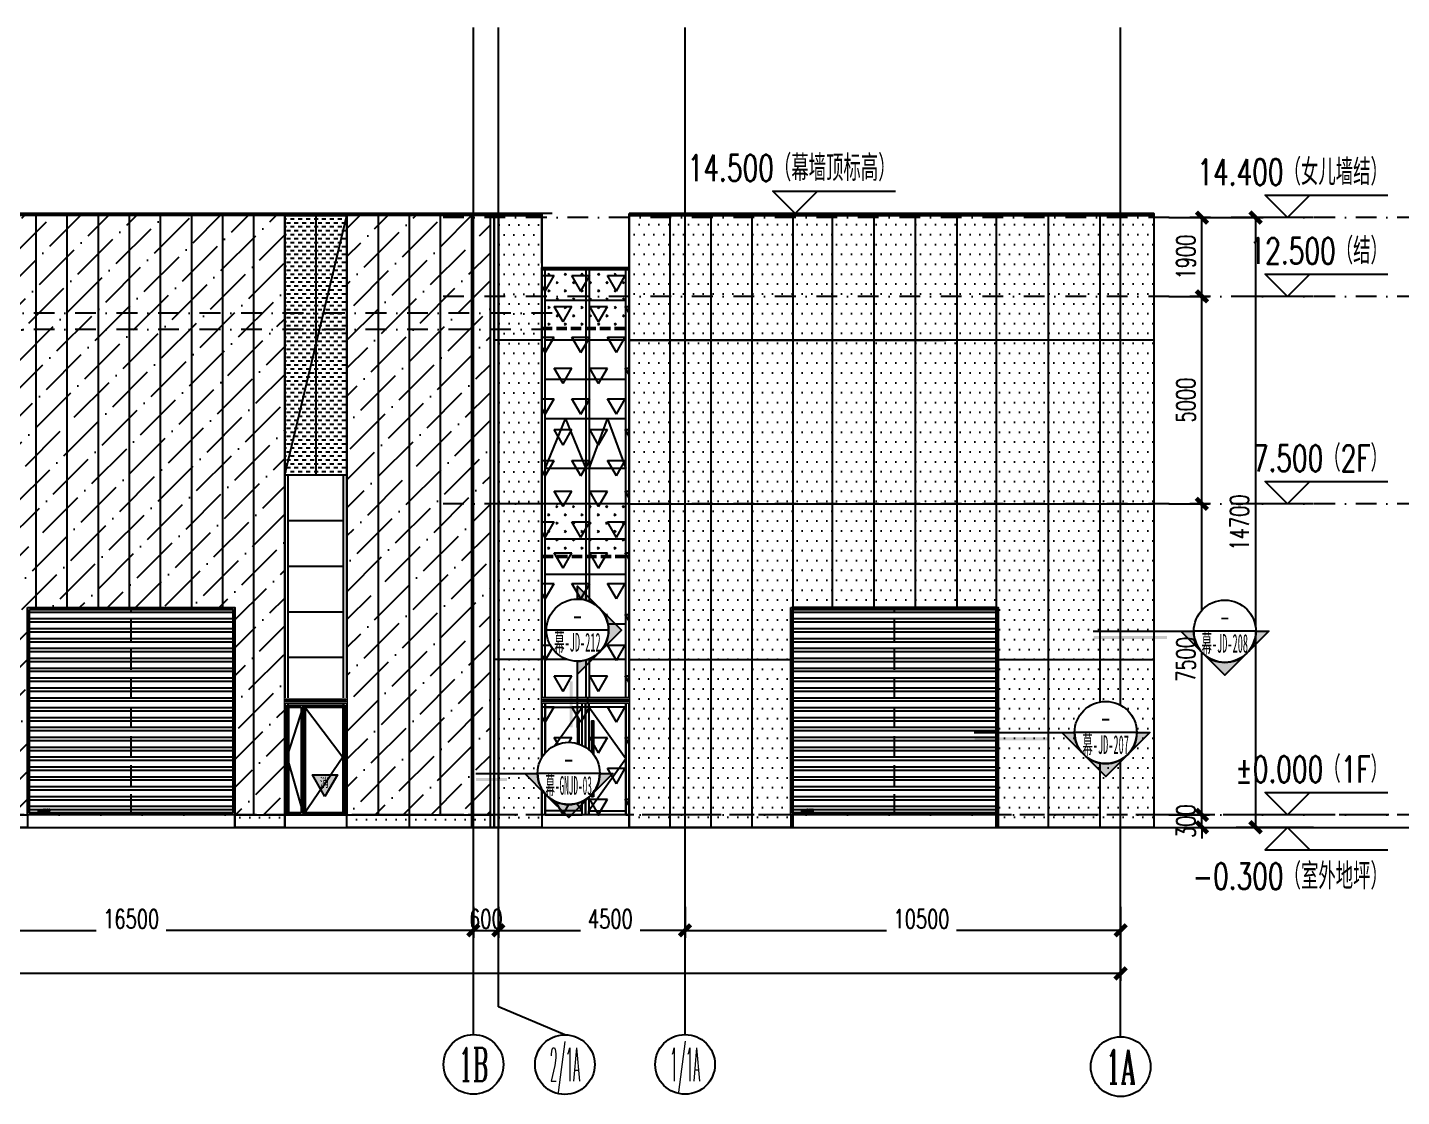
# Model space of a CAD drawing. Extents: x -2072575 to 87763, y 445513 to 805276.
# Drawn here: x -1786248 to -1753128, y 501003 to 526778 of the extents above; entities that cross this region are included whole.
import ezdxf
from ezdxf.enums import TextEntityAlignment as Align

# ---------------------------------------------------------------- set-up
doc = ezdxf.new("R2010")
doc.units = 0
doc.header["$LTSCALE"] = 1000
for name, pattern in [('__DASH', [0.35, 0.25, -0.1]), ('CENTER', [2, 1.25, -0.25, 0.25, -0.25]), ('DASH', [0.35, 0.25, -0.1]), ('DASHDOT', [1, 0.5, -0.25, 0, -0.25]), ('DOT', [0.25, 0, -0.25]), ('DOTE', [2.42, 2, -0.2, 0.02, -0.2]), ('ZN-DASH', [0.35, 0.25, -0.1])]:
    doc.linetypes.add(name, pattern=pattern)
doc.layers.get('Defpoints').update_dxf_attribs({"color": 210})
for name, color, linetype in [('!ZN1-填充-8', 8, 'Continuous'), ('!ZN1-文字-7', 7, 'Continuous'), ('!ZN1-标注-173', 173, 'Continuous'), ('!ZN3-不锈钢板幕墙-7', 7, 'Continuous'), ('!ZN3-玻璃幕墙-4', 4, 'Continuous'), ('!ZN4-辅助材料-1', 1, 'Continuous'), ('!ZN5-钢材投影-40', 40, 'Continuous'), ('!ZN7-索引-3', 3, 'Continuous'), ('3符号', 3, 'Continuous'), ('3铝板幕墙', 3, 'Continuous'), ('4玻璃幕墙', 4, 'Continuous'), ('A-AXIS-DOTE', 14, 'DOTE'), ('A-AXIS-DP', 126, 'Continuous'), ('A-HATCH-2', 251, 'Continuous'), ('A-LIN-V', 9, 'Continuous'), ('A-门窗表显示尺寸', 160, 'Continuous'), ('AS-WALL', 40, 'Continuous'), ('DIM', 173, 'Continuous'), ('DOT', 8, 'DOT'), ('DOTE', 1, 'CENTER'), ('IE-填充-JYZS', 7, 'Continuous'), ('压型钢板', 23, 'Continuous')]:
    doc.layers.add(name, color=color, linetype=linetype)
doc.layers.add('A-WALL-HATCH', color=8, linetype='Continuous', lineweight=13)
doc.styles.add('_TCH_AXIS', font='COMPLEX', dxfattribs={"bigfont": 'GBCBIG'})
doc.styles.add('A-STANDARD', font='SIMPLEX', dxfattribs={"bigfont": 'GBCBIG'})
doc.styles.add('DHTEXT-1', font='romans.shx', dxfattribs={"width": 0.7, "bigfont": 'chinese.shx'})
doc.styles.add('中南符号', font='simhei.ttf')
doc.styles.add('卓越符号', font='ROMANS.shx', dxfattribs={"width": 0.7, "bigfont": 'CHINESE.shx'})
doc.styles.add('样式 1', font='romans.shx', dxfattribs={"width": 0.7, "bigfont": 'chinese.shx'})
doc.dimstyles.new('ZN180', dxfattribs={"dimscale": 180, "dimtxt": 2.5, "dimasz": 1.5, "dimexe": 1, "dimexo": 2, "dimgap": 0.9, "dimtad": 1, "dimdec": 0, "dimdsep": 46, "dimtxsty": 'DHTEXT-1', "dimblk": 'ARCHTICK', "dimcen": 2.5, "dimclrd": 173, "dimclre": 173, "dimclrt": 7, "dimazin": 2, "dimtfac": 1, "dimtdec": 0, "dimtix": 1, "dimtmove": 2, "dimatfit": 3, "dimfxl": 0, "dimarcsym": 0})
pattern_1 = [(45, (-9976.13, 4578.2), (252.5697, 926.08891), [1190.625, -238.125, 0, -238.125])]

# ---------------------------------------------------------------- blocks, each defined once
blk = doc.blocks.new('JLM5050')
at = {"layer": 'A-HATCH-2'}
h = blk.add_hatch(dxfattribs=at)
h.set_pattern_fill('ANSI32', color=256, scale=50, angle=45)
h.set_pattern_definition([(180, (0, 0), (-1e-14, -238.125), []), (180, (-79.38, 79.38), (-1e-14, -238.125), [])])
h.paths.add_polyline_path([(-1643430, 522187), (-1638530, 522187), (-1638530, 517287), (-1643430, 517287)])
at = {"layer": 'A-AXIS-DOTE', "linetype": '__DASH', "ltscale": 2}
blk.add_line((-1640980, 517237), (-1640980, 522237), dxfattribs=at)
at = {"layer": 'A-LIN-V'}
blk.add_lwpolyline([(-1643480, 522237), (-1638480, 522237), (-1638480, 517237), (-1643480, 517237)], close=True, dxfattribs=at)
at = {"layer": 'A-门窗表显示尺寸'}
blk.add_lwpolyline([(-1643430, 522187), (-1638530, 522187), (-1638530, 517287), (-1643430, 517287)], close=True, dxfattribs=at)
at = {"layer": 'A-门窗表显示尺寸', "color": 3, "style": 'A-STANDARD', "width": 0.705882}
blk.add_text('JLM5050', height=59.5, dxfattribs=at).set_placement((-1643230, 517317))
blk = doc.blocks.new('消防救援口标识')
blk.add_wipeout([(0, 0), (-150, 260), (150, 260)]).dxf.layer = '!ZN1-标注-173'
at = {"layer": '!ZN1-填充-8'}
h = blk.add_hatch(color=252, dxfattribs=at)
h.dxf.hatch_style = 1
h.paths.add_polyline_path([(0, 0), (-150, 260), (150, 260)])
at = {"layer": '!ZN1-标注-173'}
blk.add_lwpolyline([(0, 0), (-150, 260), (150, 260)], close=True, dxfattribs=at)
at = {"layer": '!ZN1-文字-7', "ltscale": 1.5, "style": '样式 1', "width": 0.7}
blk.add_text('消', height=120, dxfattribs=at).set_placement((-62, 164), align=Align.MIDDLE_LEFT)
blk = doc.blocks.new('w4243')
at = {"layer": '!ZN4-辅助材料-1', "xscale": 2, "yscale": 2, "zscale": 2}
blk.add_blockref('消防救援口标识', (-1646421, 506714), dxfattribs=at)
blk = doc.blocks.new('WM1328')
at = {"layer": '4玻璃幕墙'}
for p, q in [((-1822540, 519937), (-1821040, 519937)), ((-1822540, 517237), (-1822540, 519937)), ((-1822490, 517237), (-1822490, 519887)), ((-1822490, 519887), (-1822090, 519887)), ((-1822440, 517287), (-1822440, 519837)), ((-1822440, 519837), (-1822140, 519837)), ((-1822140, 519837), (-1822140, 517287)), ((-1822090, 517237), (-1822090, 519887)), ((-1822090, 519887), (-1821090, 519887)), ((-1822040, 517287), (-1822040, 519837)), ((-1822040, 519837), (-1821140, 519837)), ((-1821090, 519887), (-1821090, 517237)), ((-1821040, 519937), (-1821040, 517237)), ((-1821040, 517237), (-1822540, 517237)), ((-1822140, 517287), (-1822440, 517287)), ((-1821140, 517287), (-1822040, 517287))]:
    blk.add_line(p, q, dxfattribs=at)
blk.add_lwpolyline([(-1822090, 519887), (-1822490, 518640), (-1822090, 517237)], dxfattribs=at)
at = {"layer": 'A-WALL-HATCH'}
blk.add_blockref('w4243', (-175149, 10966), dxfattribs=at)
at = {"layer": '4玻璃幕墙'}
blk.add_line((-1821140, 519837), (-1821140, 517287), dxfattribs=at)
blk.add_lwpolyline([(-1822090, 519887), (-1821140, 518630), (-1822090, 517237)], dxfattribs=at)
blk = doc.blocks.new('_ArchTick')
at = {"color": 0, "linetype": 'ByBlock', "const_width": 0.4}
blk.add_lwpolyline([(-0.5, -0.5), (0.5, 0.5)], dxfattribs=at)
blk = doc.blocks.new('*D917')
at = {"layer": 'Defpoints', "color": 0, "ltscale": 1800, "transparency": 16777216}
for p in [(0, -1855), (125100, -1855), (125100, -3824)]:
    blk.add_point(p, dxfattribs=at)
at = {"layer": 'DIM', "color": 173, "linetype": 'ByBlock', "lineweight": -2, "ltscale": 1800, "transparency": 16777216}
for p, q in [((0, -2215), (0, -4004)), ((125100, -2215), (125100, -4004)), ((0, -3824), (61655, -3824)), ((125100, -3824), (63644, -3824))]:
    blk.add_line(p, q, dxfattribs=at)
at = {"layer": 'DIM', "color": 173, "lineweight": -2, "ltscale": 1800, "transparency": 16777216, "xscale": 270, "yscale": 270, "zscale": 270, "rotation": 180}
blk.add_blockref('_ArchTick', (0, -3824), dxfattribs=at)
at = {"layer": 'DIM', "color": 173, "lineweight": -2, "ltscale": 1800, "transparency": 16777216, "xscale": 270, "yscale": 270, "zscale": 270}
blk.add_blockref('_ArchTick', (125100, -3824), dxfattribs=at)
at = {"layer": 'DIM', "color": 7, "ltscale": 1800, "transparency": 16777216, "insert": (62650, -3549), "char_height": 450, "attachment_point": 5, "style": 'DHTEXT-1'}
blk.add_mtext('125100', dxfattribs=at)
blk = doc.blocks.new('*D908')
at = {"layer": 'Defpoints', "color": 0, "ltscale": 1800, "transparency": 16777216}
for p in [(93000, -1855), (109500, -1855), (109500, -2784)]:
    blk.add_point(p, dxfattribs=at)
at = {"layer": 'DIM', "color": 173, "linetype": 'ByBlock', "lineweight": -2, "ltscale": 1800, "transparency": 16777216}
for p, q in [((93000, -2215), (93000, -2964)), ((109500, -2215), (109500, -2964)), ((93000, -2784), (100406, -2784)), ((109500, -2784), (102095, -2784))]:
    blk.add_line(p, q, dxfattribs=at)
at = {"layer": 'DIM', "color": 173, "lineweight": -2, "ltscale": 1800, "transparency": 16777216, "xscale": 270, "yscale": 270, "zscale": 270, "rotation": 180}
blk.add_blockref('_ArchTick', (93000, -2784), dxfattribs=at)
at = {"layer": 'DIM', "color": 173, "lineweight": -2, "ltscale": 1800, "transparency": 16777216, "xscale": 270, "yscale": 270, "zscale": 270}
blk.add_blockref('_ArchTick', (109500, -2784), dxfattribs=at)
at = {"layer": 'DIM', "color": 7, "ltscale": 1800, "transparency": 16777216, "insert": (101250, -2509), "char_height": 450, "attachment_point": 5, "style": 'DHTEXT-1'}
blk.add_mtext('16500', dxfattribs=at)
blk = doc.blocks.new('*D909')
at = {"layer": 'Defpoints', "color": 0, "ltscale": 1800, "transparency": 16777216}
for p in [(109500, -1855), (110100, -1855), (110100, -2784)]:
    blk.add_point(p, dxfattribs=at)
at = {"layer": 'DIM', "color": 173, "linetype": 'ByBlock', "lineweight": -2, "ltscale": 1800, "transparency": 16777216}
for p, q in [((109500, -2215), (109500, -2964)), ((110100, -2215), (110100, -2964)), ((109500, -2784), (110100, -2784))]:
    blk.add_line(p, q, dxfattribs=at)
at = {"layer": 'DIM', "color": 173, "lineweight": -2, "ltscale": 1800, "transparency": 16777216, "xscale": 270, "yscale": 270, "zscale": 270, "rotation": 180}
blk.add_blockref('_ArchTick', (109500, -2784), dxfattribs=at)
at = {"layer": 'DIM', "color": 173, "lineweight": -2, "ltscale": 1800, "transparency": 16777216, "xscale": 270, "yscale": 270, "zscale": 270}
blk.add_blockref('_ArchTick', (110100, -2784), dxfattribs=at)
at = {"layer": 'DIM', "color": 7, "ltscale": 1800, "transparency": 16777216, "insert": (109800, -2509), "char_height": 450, "attachment_point": 5, "style": 'DHTEXT-1'}
blk.add_mtext('600', dxfattribs=at)
blk = doc.blocks.new('*D910')
at = {"layer": 'Defpoints', "color": 0, "ltscale": 1800, "transparency": 16777216}
for p in [(110100, -1855), (114600, -1855), (114600, -2784)]:
    blk.add_point(p, dxfattribs=at)
at = {"layer": 'DIM', "color": 173, "linetype": 'ByBlock', "lineweight": -2, "ltscale": 1800, "transparency": 16777216}
for p, q in [((110100, -2215), (110100, -2964)), ((114600, -2215), (114600, -2964)), ((110100, -2784), (112083, -2784)), ((114600, -2784), (113517, -2784))]:
    blk.add_line(p, q, dxfattribs=at)
at = {"layer": 'DIM', "color": 173, "lineweight": -2, "ltscale": 1800, "transparency": 16777216, "xscale": 270, "yscale": 270, "zscale": 270, "rotation": 180}
blk.add_blockref('_ArchTick', (110100, -2784), dxfattribs=at)
at = {"layer": 'DIM', "color": 173, "lineweight": -2, "ltscale": 1800, "transparency": 16777216, "xscale": 270, "yscale": 270, "zscale": 270}
blk.add_blockref('_ArchTick', (114600, -2784), dxfattribs=at)
at = {"layer": 'DIM', "color": 7, "ltscale": 1800, "transparency": 16777216, "insert": (112800, -2509), "char_height": 450, "attachment_point": 5, "style": 'DHTEXT-1'}
blk.add_mtext('4500', dxfattribs=at)
blk = doc.blocks.new('*D911')
at = {"layer": 'Defpoints', "color": 0, "ltscale": 1800, "transparency": 16777216}
for p in [(114600, -1855), (125100, -1855), (125100, -2784)]:
    blk.add_point(p, dxfattribs=at)
at = {"layer": 'DIM', "color": 173, "linetype": 'ByBlock', "lineweight": -2, "ltscale": 1800, "transparency": 16777216}
for p, q in [((114600, -2215), (114600, -2964)), ((125100, -2215), (125100, -2964)), ((114600, -2784), (119456, -2784)), ((125100, -2784), (121145, -2784))]:
    blk.add_line(p, q, dxfattribs=at)
at = {"layer": 'DIM', "color": 173, "lineweight": -2, "ltscale": 1800, "transparency": 16777216, "xscale": 270, "yscale": 270, "zscale": 270, "rotation": 180}
blk.add_blockref('_ArchTick', (114600, -2784), dxfattribs=at)
at = {"layer": 'DIM', "color": 173, "lineweight": -2, "ltscale": 1800, "transparency": 16777216, "xscale": 270, "yscale": 270, "zscale": 270}
blk.add_blockref('_ArchTick', (125100, -2784), dxfattribs=at)
at = {"layer": 'DIM', "color": 7, "ltscale": 1800, "transparency": 16777216, "insert": (120300, -2509), "char_height": 450, "attachment_point": 5, "style": 'DHTEXT-1'}
blk.add_mtext('10500', dxfattribs=at)
blk = doc.blocks.new('卓越-轴号')
blk.add_circle((0, 0), 4)
at = {"color": 0, "style": '_TCH_AXIS', "width": 1.041667, "flags": 8}
blk.add_attdef('A', text='', height=4.48, dxfattribs=at).set_placement((-2, -2.24), (2, -2.24), align=Align.FIT)
blk = doc.blocks.new('*U137')
at = {"ltscale": 10}
blk.add_line((3.48, 0), (-6.85, 0), dxfattribs=at)
blk.add_lwpolyline([(3, 3), (0, 0), (-3, 3), (13.45, 3)])
at = {"color": 0, "style": '卓越符号', "width": 0.7, "flags": 8}
blk.add_attdef('±0.000', text='', height=3.5, dxfattribs=at).set_placement((13.45, 4.35), align=Align.RIGHT)
blk = doc.blocks.new('*U138')
at = {"ltscale": 10}
blk.add_line((3.48, 0), (-6.85, 0), dxfattribs=at)
blk.add_lwpolyline([(3, -3), (0, 0), (-3, -3), (13.45, -3)])
at = {"color": 0, "style": '卓越符号', "width": 0.7, "flags": 8}
blk.add_attdef('±0.000', text='', height=3.5, dxfattribs=at).set_placement((13.45, -7.85), align=Align.RIGHT)
blk = doc.blocks.new('*D898')
at = {"layer": 'Defpoints', "color": 0, "ltscale": 1800, "transparency": 16777216}
for p in [(125900, 0), (127060, 0), (125900, -300)]:
    blk.add_point(p, dxfattribs=at)
at = {"layer": 'DIM', "color": 173, "linetype": 'ByBlock', "lineweight": -2, "ltscale": 1800, "transparency": 16777216}
for p, q in [((126260, 0), (127240, 0)), ((127060, 0), (127060, 270)), ((127060, -300), (127060, 0)), ((126260, -300), (127240, -300)), ((127060, -300), (127060, -570))]:
    blk.add_line(p, q, dxfattribs=at)
at = {"layer": 'DIM', "color": 173, "lineweight": -2, "ltscale": 1800, "transparency": 16777216, "xscale": 270, "yscale": 270, "zscale": 270}
for p, rotation in [((127060, 0), 270), ((127060, -300), 90)]:
    blk.add_blockref('_ArchTick', p, dxfattribs=dict(at, rotation=rotation))
at = {"layer": 'DIM', "color": 7, "ltscale": 1800, "transparency": 16777216, "insert": (126673, -150), "char_height": 450, "attachment_point": 5, "rotation": 90, "style": 'DHTEXT-1'}
blk.add_mtext('300', dxfattribs=at)
blk = doc.blocks.new('*D899')
at = {"layer": 'Defpoints', "color": 0, "ltscale": 1800, "transparency": 16777216}
for p in [(125900, 7500), (127060, 7500), (125900, 0)]:
    blk.add_point(p, dxfattribs=at)
at = {"layer": 'DIM', "color": 173, "linetype": 'ByBlock', "lineweight": -2, "ltscale": 1800, "transparency": 16777216}
for p, q in [((126260, 7500), (127240, 7500)), ((127060, 0), (127060, 7500)), ((126260, 0), (127240, 0))]:
    blk.add_line(p, q, dxfattribs=at)
at = {"layer": 'DIM', "color": 173, "lineweight": -2, "ltscale": 1800, "transparency": 16777216, "xscale": 270, "yscale": 270, "zscale": 270}
for p, rotation in [((127060, 7500), 90), ((127060, 0), 270)]:
    blk.add_blockref('_ArchTick', p, dxfattribs=dict(at, rotation=rotation))
at = {"layer": 'DIM', "color": 7, "ltscale": 1800, "transparency": 16777216, "insert": (126673, 3750), "char_height": 450, "attachment_point": 5, "rotation": 90, "style": 'DHTEXT-1'}
blk.add_mtext('7500', dxfattribs=at)
blk = doc.blocks.new('*D900')
at = {"layer": 'Defpoints', "color": 0, "ltscale": 1800, "transparency": 16777216}
for p in [(125900, 12500), (127060, 12500), (125900, 7500)]:
    blk.add_point(p, dxfattribs=at)
at = {"layer": 'DIM', "color": 173, "linetype": 'ByBlock', "lineweight": -2, "ltscale": 1800, "transparency": 16777216}
for p, q in [((126260, 12500), (127240, 12500)), ((127060, 7500), (127060, 12500)), ((126260, 7500), (127240, 7500))]:
    blk.add_line(p, q, dxfattribs=at)
at = {"layer": 'DIM', "color": 173, "lineweight": -2, "ltscale": 1800, "transparency": 16777216, "xscale": 270, "yscale": 270, "zscale": 270}
for p, rotation in [((127060, 12500), 90), ((127060, 7500), 270)]:
    blk.add_blockref('_ArchTick', p, dxfattribs=dict(at, rotation=rotation))
at = {"layer": 'DIM', "color": 7, "ltscale": 1800, "transparency": 16777216, "insert": (126673, 10000), "char_height": 450, "attachment_point": 5, "rotation": 90, "style": 'DHTEXT-1'}
blk.add_mtext('5000', dxfattribs=at)
blk = doc.blocks.new('*D901')
at = {"layer": 'Defpoints', "color": 0, "ltscale": 1800, "transparency": 16777216}
for p in [(125900, 14400), (127060, 14400), (125900, 12500)]:
    blk.add_point(p, dxfattribs=at)
at = {"layer": 'DIM', "color": 173, "linetype": 'ByBlock', "lineweight": -2, "ltscale": 1800, "transparency": 16777216}
for p, q in [((126260, 14400), (127240, 14400)), ((127060, 12500), (127060, 14400)), ((126260, 12500), (127240, 12500))]:
    blk.add_line(p, q, dxfattribs=at)
at = {"layer": 'DIM', "color": 173, "lineweight": -2, "ltscale": 1800, "transparency": 16777216, "xscale": 270, "yscale": 270, "zscale": 270}
for p, rotation in [((127060, 14400), 90), ((127060, 12500), 270)]:
    blk.add_blockref('_ArchTick', p, dxfattribs=dict(at, rotation=rotation))
at = {"layer": 'DIM', "color": 7, "ltscale": 1800, "transparency": 16777216, "insert": (126673, 13450), "char_height": 450, "attachment_point": 5, "rotation": 90, "style": 'DHTEXT-1'}
blk.add_mtext('1900', dxfattribs=at)
blk = doc.blocks.new('*D902')
at = {"layer": 'Defpoints', "color": 0, "ltscale": 1800, "transparency": 16777216}
for p in [(126265, 14400), (126265, -300), (128351, -300)]:
    blk.add_point(p, dxfattribs=at)
at = {"layer": 'DIM', "color": 173, "linetype": 'ByBlock', "lineweight": -2, "ltscale": 1800, "transparency": 16777216}
for p, q in [((126625, 14400), (128531, 14400)), ((128351, 14400), (128351, -300)), ((126625, -300), (128531, -300))]:
    blk.add_line(p, q, dxfattribs=at)
at = {"layer": 'DIM', "color": 173, "lineweight": -2, "ltscale": 1800, "transparency": 16777216, "xscale": 270, "yscale": 270, "zscale": 270}
for p, rotation in [((128351, 14400), 90), ((128351, -300), 270)]:
    blk.add_blockref('_ArchTick', p, dxfattribs=dict(at, rotation=rotation))
at = {"layer": 'DIM', "color": 7, "ltscale": 1800, "transparency": 16777216, "insert": (127964, 7050), "char_height": 450, "attachment_point": 5, "rotation": 90, "style": 'DHTEXT-1'}
blk.add_mtext('14700', dxfattribs=at)
blk = doc.blocks.new('*U99')
at = {"layer": '!ZN3-不锈钢板幕墙-7', "ltscale": 10}
for points in [[(860, 435), (900, 435), (900, 2265), (860, 2265)], [(1240, 435), (1200, 435), (1200, 2265), (1240, 2265)]]:
    blk.add_lwpolyline(points, close=True, dxfattribs=at)
at = {"layer": '!ZN3-玻璃幕墙-4', "color": 7, "linetype": 'ZN-DASH', "ltscale": 500}
for p, q in [((80, 1350), (970, 2600)), ((2020, 1350), (1130, 2600))]:
    blk.add_line(p, q, dxfattribs=at)
at = {"layer": '!ZN3-玻璃幕墙-4', "color": 7, "ltscale": 10}
for p, q in [((80, 1350), (970, 100)), ((2020, 1350), (1130, 100))]:
    blk.add_line(p, q, dxfattribs=at)
at = {"layer": '!ZN3-玻璃幕墙-4', "ltscale": 10}
for points in [[(80, 0), (0, 0), (0, 2700), (80, 2700)], [(80, 2600), (970, 2600), (970, 2700), (80, 2700)], [(1050, 0), (970, 0), (970, 2700), (1050, 2700)], [(1130, 0), (1050, 0), (1050, 2700), (1130, 2700)], [(2020, 2600), (1130, 2600), (1130, 2700), (2020, 2700)], [(2020, 0), (2100, 0), (2100, 2700), (2020, 2700)], [(80, 0), (970, 0), (970, 100), (80, 100)], [(2020, 0), (1130, 0), (1130, 100), (2020, 100)]]:
    blk.add_lwpolyline(points, close=True, dxfattribs=at)
blk = doc.blocks.new('*U100')
at = {"layer": '!ZN3-玻璃幕墙-4', "color": 7, "ltscale": 10}
blk.add_lwpolyline([(0, 0), (490, 1200), (980, 0)], dxfattribs=at)
blk = doc.blocks.new('*U123')
at = {"layer": '!ZN3-玻璃幕墙-4', "color": 7, "ltscale": 10}
blk.add_lwpolyline([(0, 0), (440, 1200), (880, 0)], dxfattribs=at)
blk = doc.blocks.new('*U157')
blk.add_trace([(0, -1.25), (0, -0.75), (11.81, -1.25), (11.81, -0.75)])
blk = doc.blocks.new('*U152')
at = {"linetype": 'Continuous'}
blk.add_wipeout([(0.09, -5), (0.46, -4.98), (0.83, -4.94), (1.19, -4.86), (1.55, -4.76), (1.89, -4.63), (2.23, -4.48), (2.55, -4.3), (2.87, -4.1), (3.16, -3.88), (3.44, -3.64), (3.7, -3.37), (3.94, -3.09), (4.15, -2.79), (4.35, -2.48), (4.52, -2.15), (4.67, -1.81), (4.79, -1.46), (4.88, -1.1), (4.95, -0.74), (4.99, -0.37), (5, 0), (4.99, 0.37), (4.95, 0.74), (4.88, 1.1), (4.79, 1.46), (4.67, 1.81), (4.52, 2.15), (4.35, 2.48), (4.15, 2.79), (3.94, 3.09), (3.7, 3.37), (3.44, 3.64), (3.16, 3.88), (2.87, 4.1), (2.55, 4.3), (2.23, 4.48), (1.89, 4.63), (1.55, 4.76), (1.19, 4.86), (0.83, 4.94), (0.46, 4.98), (0.09, 5), (-0.28, 5), (-0.65, 4.96), (-1.01, 4.9), (-1.37, 4.81), (-1.72, 4.7), (-2.07, 4.56), (-2.4, 4.42), (-2.72, 4.21), (-3.02, 3.99), (-3.31, 3.76), (-3.57, 3.51), (-3.82, 3.23), (-4.05, 2.94), (-4.26, 2.64), (-4.44, 2.31), (-4.6, 1.98), (-4.73, 1.63), (-4.84, 1.28), (-4.92, 0.92), (-4.98, 0.55), (-5, 0.18), (-5, -0.18), (-4.98, -0.55), (-4.92, -0.92), (-4.84, -1.28), (-4.73, -1.63), (-4.6, -1.98), (-4.44, -2.31), (-4.26, -2.64), (-4.05, -2.94), (-3.82, -3.23), (-3.57, -3.51), (-3.31, -3.76), (-3.02, -3.99), (-2.72, -4.21), (-2.4, -4.4), (-2.07, -4.56), (-1.72, -4.7), (-1.37, -4.81), (-1.01, -4.9), (-0.65, -4.96), (-0.28, -5)], dxfattribs=at)
h = blk.add_hatch(color=256)
h.paths.add_polyline_path([(-3.54, -3.54), (-7.07, 0), (-5, 0, 0.198912)])
h.paths.add_polyline_path([(3.54, -3.54), (0, -7.07), (-3.54, -3.54, 0.414214)])
h.paths.add_polyline_path([(5, 0), (7.07, 0), (3.54, -3.54, 0.198912)])
for points in [[(-7.07, 0), (-5, 0, 0.198912), (-3.54, -3.54), (-7.07, 0)], [(5, 0), (7.07, 0), (3.54, -3.54, 0.198912), (5, 0)], [(-3.54, -3.54, 0.414214), (3.54, -3.54), (0, -7.07), (-3.54, -3.54, 0.414214)]]:
    blk.add_lwpolyline(points, format="xyb", close=True)
at = {"ltscale": 10}
blk.add_circle((0, 0), 5, dxfattribs=at)
blk = doc.blocks.new('Zsymbol-CutIndexes_3')
at = {"linetype": 'Continuous'}
blk.add_line((5.01, 0), (-5.01, 0), dxfattribs=at)
at = {"color": 0, "style": '中南符号'}
blk.add_attdef('视图', text='', height=3, dxfattribs=at).set_placement((0, 0), align=Align.BOTTOM_CENTER)
at = {"color": 0, "style": '中南符号', "width": 0.692568}
blk.add_attdef('图号', text='', height=3, dxfattribs=at).set_placement((-3.74, -3.44), (3.73, -3.44), align=Align.FIT)
blk = doc.blocks.new('*U151')
blk.add_trace([(0, -1.25), (0, -0.75), (5, -1.25), (5, -0.75)])
blk = doc.blocks.new('20250924145642')
at = {"ltscale": 10}
blk.add_wipeout([(0, 0), (0, 120), (2100, 120), (2100, 0)], dxfattribs=at).dxf.layer = '3铝板幕墙'
at = {"layer": '!ZN1-填充-8'}
h = blk.add_hatch(dxfattribs=at)
h.set_pattern_fill('DOTS', color=141, scale=20, style=0)
h.set_pattern_definition([(0, (1773847.916, -510492.864), (15.875, 31.75), [0, -31.75])])
h.paths.add_polyline_path([(0, 120), (2100, 120), (2100, 0), (0, 0)])
at = {"layer": '3铝板幕墙', "ltscale": 10}
blk.add_line((1097, 120), (1097, 0), dxfattribs=at)
blk = doc.blocks.new('*U153')
blk.add_trace([(0, 1.25), (0, 0.75), (7.38, 1.25), (7.38, 0.75)])
blk = doc.blocks.new('20250924150415')
at = {"ltscale": 10}
blk.add_wipeout([(0, 0), (0, 120), (1500, 120), (1500, 0)], dxfattribs=at).dxf.layer = '3铝板幕墙'
at = {"layer": '!ZN1-填充-8'}
h = blk.add_hatch(dxfattribs=at)
h.set_pattern_fill('DOTS', color=141, scale=20, style=0)
h.set_pattern_definition([(0, (1780047.875, -510492.864), (15.875, 31.75), [0, -31.75])])
h.paths.add_polyline_path([(0, 120), (1500, 120), (1500, 0), (0, 0)])
blk = doc.blocks.new('20250821111708')
at = {"layer": 'A-AXIS-DOTE', "linetype": '__DASH', "ltscale": 2}
blk.add_line((119650, 0), (119650, 5000), dxfattribs=at)
at = {"layer": 'DOT', "linetype": 'DASHDOT'}
for p, q in [((111400.4, 14500), (-7557.7, 14500)), ((132268.5, 14400), (108756.3, 14400)), ((132268.5, 12500), (108756.3, 12500)), ((111400.4, 12100), (-7557.7, 12100)), ((111400.4, 11700), (-7557.7, 11700)), ((132268.5, 7500), (108756.3, 7500)), ((132268.5, 0), (-7557.7, 0))]:
    blk.add_line(p, q, dxfattribs=at)
at = {"layer": 'DOTE', "ltscale": 180}
for p, q in [((109500, -5295.7), (109500, 18985.3)), ((110100, -4623.7), (110100, 18985.3)), ((114600, -5295.7), (114600, 18985.3)), ((125100, -5350), (125100, 18985.3))]:
    blk.add_line(p, q, dxfattribs=at)
at = {"layer": 'DOTE', "ltscale": 1.8}
blk.add_line((111702.5, -5300.1), (110100, -4623.7), dxfattribs=at)
at = {"layer": '3符号', "color": 7}
ref = blk.add_blockref('*U137', (117254.2, 14500), dxfattribs=dict(at, xscale=180, yscale=180, zscale=180, rotation=359.9999999999989))
ref.add_attrib('±0.000', '14.500（幕墙顶标高）', dxfattribs={"layer": '0', "color": 0, "height": 630, "rotation": 360, "style": '卓越符号', "width": 0.7}).set_placement((119675.2, 15283), align=Align.RIGHT)
ref = blk.add_blockref('*U137', (129120.9, 14400), dxfattribs=dict(at, xscale=180, yscale=180, zscale=180))
ref.add_attrib('±0.000', '14.400（女儿墙结）', dxfattribs={"layer": '0', "color": 0, "height": 630, "style": '卓越符号', "width": 0.7}).set_placement((131541.9, 15183), align=Align.RIGHT)
ref = blk.add_blockref('*U137', (129120.9, 12500), dxfattribs=dict(at, xscale=180, yscale=180, zscale=180))
ref.add_attrib('±0.000', '12.500（结）', dxfattribs={"layer": '0', "color": 0, "height": 630, "style": '卓越符号', "width": 0.7}).set_placement((131541.9, 13283), align=Align.RIGHT)
ref = blk.add_blockref('*U137', (129120.9, 7500), dxfattribs=dict(at, xscale=180, yscale=180, zscale=180))
ref.add_attrib('±0.000', '7.500（2F）', dxfattribs={"layer": '0', "color": 0, "height": 630, "style": '卓越符号', "width": 0.7}).set_placement((131541.9, 8283), align=Align.RIGHT)
ref = blk.add_blockref('*U137', (129120.9, 0), dxfattribs=dict(at, xscale=180, yscale=180, zscale=180))
ref.add_attrib('±0.000', '±0.000（1F）', dxfattribs={"layer": '0', "color": 0, "height": 630, "style": '卓越符号', "width": 0.7}).set_placement((131541.9, 783), align=Align.RIGHT)
ref = blk.add_blockref('*U138', (129120.9, -300), dxfattribs=dict(at, xscale=180, yscale=180, zscale=180))
ref.add_attrib('±0.000', '-0.300（室外地坪）', dxfattribs={"layer": '0', "color": 0, "height": 630, "style": '卓越符号', "width": 0.7}).set_placement((131541.9, -1792.6), align=Align.RIGHT)
ref = blk.add_blockref('卓越-轴号', (109501.1, -6015.7), dxfattribs=dict(at, xscale=180, yscale=180, zscale=180))
ref.add_attrib('A', '1B', dxfattribs={"layer": '0', "color": 0, "height": 806.4, "style": '_TCH_AXIS', "width": 0.585938}).set_placement((109141.1, -6418.9), (109861.1, -6418.9), align=Align.FIT)
ref = blk.add_blockref('卓越-轴号', (114601.1, -6015.7), dxfattribs=dict(at, xscale=180, yscale=180, zscale=180))
ref.add_attrib('A', '1/1A', dxfattribs={"layer": '0', "color": 0, "height": 806.4, "style": '_TCH_AXIS', "width": 0.267857}).set_placement((114241.1, -6418.9), (114961.1, -6418.9), align=Align.FIT)
ref = blk.add_blockref('卓越-轴号', (111703.6, -6020.1), dxfattribs=dict(at, xscale=180, yscale=180, zscale=180))
ref.add_attrib('A', '2/1A', dxfattribs={"layer": '0', "color": 0, "height": 806.4, "style": '_TCH_AXIS', "width": 0.25}).set_placement((111343.6, -6423.3), (112063.6, -6423.3), align=Align.FIT)
ref = blk.add_blockref('卓越-轴号', (125101.1, -6070), dxfattribs=dict(at, xscale=180, yscale=180, zscale=180))
ref.add_attrib('A', '1A', dxfattribs={"layer": '0', "color": 0, "height": 806.4, "style": '_TCH_AXIS', "width": 0.568182}).set_placement((124741.1, -6473.2), (125461.1, -6473.2), align=Align.FIT)
at = {"layer": 'DIM', "ltscale": 1800}
for base, p1, p2, picture, middle in [((127059.6, 14400), (125900, 12500), (125900, 14400), '*D901', (126672.6, 13450)), ((127059.6, 12500), (125900, 7500), (125900, 12500), '*D900', (126672.6, 10000)), ((127059.6, 7500), (125900, 0), (125900, 7500), '*D899', (126672.6, 3750))]:
    dim = blk.add_linear_dim(base=base, p1=p1, p2=p2, angle=270, dimstyle='ZN180', dxfattribs=at)
    dim.commit()
    dim.dimension.update_dxf_attribs({"geometry": picture, "text_midpoint": middle})
for p1, p2, distance, picture, middle in [((126265.3, 14400), (126265.3, -300), 2085.7, '*D902', (127964, 7050)), ((125900, -300), (125900, 0), -1159.6, '*D898', (126672.6, -150))]:
    dim = blk.add_aligned_dim(p1=p1, p2=p2, distance=distance, dimstyle='ZN180', dxfattribs=at)
    dim.commit()
    dim.dimension.update_dxf_attribs({"geometry": picture, "text_midpoint": middle})
for base, p1, p2, angle, picture, middle in [((125100, -3824.1), (0, -1854.7), (125100, -1854.7), 0, '*D917', (62650, -3549.1)), ((109500, -2784.1), (93000, -1854.7), (109500, -1854.7), 0, '*D908', (101250, -2509.1)), ((110100, -2784.1), (109500, -1854.7), (110100, -1854.7), 0, '*D909', (109800, -2509.1)), ((114600, -2784.1), (110100, -1854.7), (114600, -1854.7), 0, '*D910', (112800, -2509.1)), ((125100, -2784.1), (114600, -1854.7), (125100, -1854.7), 360, '*D911', (120300, -2509.1))]:
    dim = blk.add_linear_dim(base=base, p1=p1, p2=p2, angle=angle, dimstyle='ZN180', dxfattribs=at)
    dim.commit()
    dim.dimension.update_dxf_attribs({"geometry": picture, "text_midpoint": middle, "dimtype": 129})

msp = doc.modelspace()

# ---------------------------------------------------------------- hatches: boundary and pattern name
at = {"layer": '!ZN1-填充-8'}
h = msp.add_hatch(dxfattribs=at)
h.set_pattern_fill('ANSI36', color=256, scale=300, style=0)
h.set_pattern_definition(pattern_1)
h.paths.add_polyline_path([(-1778547.9, 507792.9), (-1775097.9, 507792.9), (-1775097.9, 522242.9), (-1778547.9, 522242.9)])
h = msp.add_hatch(dxfattribs=at)
h.set_pattern_fill('DOTS', color=141, scale=150, style=0)
h.set_pattern_definition([(0, (-1774997.87, 507492.86), (119.0625, 238.125), [0, -238.125])])
h.paths.add_polyline_path([(-1774997.9, 522242.9), (-1773847.9, 522242.9), (-1773847.9, 507492.9), (-1774997.9, 507492.9)])
h = msp.add_hatch(dxfattribs=at)
h.set_pattern_fill('DOTS', color=141, scale=150, style=0)
h.set_pattern_definition([(0, (-9976.13, 4578.2), (119.0625, 238.125), [0, -238.125])])
h.paths.add_polyline_path([(-1771747.9, 507492.9), (-1767847.9, 507492.9), (-1767847.9, 512792.9), (-1762847.9, 512792.9), (-1762847.9, 507492.9), (-1759097.9, 507492.9), (-1759097.9, 522242.9), (-1771747.9, 522242.9)])
h = msp.add_hatch(dxfattribs=at)
h.set_pattern_fill('TRIANG', color=256, scale=300)
h.set_pattern_definition([(60, (-9976.1, -6e-11), (-428.62485, 742.4002), [428.625, -428.625]), (120, (-9976.1, -6e-11), (-857.24985, 9e-05), [428.625, -428.625]), (0, (-10190.44, 371.2), (428.625, 742.4001), [428.625, -428.625])])
h.paths.add_polyline_path([(-1773847.9, 520947.9), (-1771747.9, 520947.9), (-1771747.9, 507792.9), (-1773847.9, 507792.9)])
at = {"layer": '!ZN1-填充-8', "ltscale": 0.5}
h = msp.add_hatch(dxfattribs=at)
h.set_pattern_fill('石膏板', color=8, scale=80)
h.set_pattern_definition([(45, (-1773699.95, 519603.24), (-200, 200), [64, -218.843]), (135, (-1773254.7, 519603.24), (-200, -200), [64, -218.843])])
h.paths.add_polyline_path([(-1773767.9, 520864.9), (-1771828.1, 520864.9), (-1771828.1, 519545.9), (-1773767.9, 519545.9)])
h = msp.add_hatch(dxfattribs=at)
h.set_pattern_fill('石膏板', color=8, scale=80)
h.set_pattern_definition([(45, (256294.4, -46997.33), (-200.000005, 200.000005), [64, -218.84272]), (135, (256739.65, -46997.33), (-200.000005, -200.000005), [64, -218.84272])])
h.paths.add_polyline_path([(-1773767.9, 515249.9), (-1773767.9, 514045.9), (-1771828.1, 514045.9), (-1771828.1, 515249.9)])
at = {"layer": '!ZN1-填充-8'}
h = msp.add_hatch(dxfattribs=at)
h.set_pattern_fill('DOTS', color=141, scale=150, style=0)
h.paths.add_polyline_path([(-1778547.9, 507792.9), (-1774997.9, 507792.9), (-1774997.9, 507492.9), (-1778547.9, 507492.9)])
at = {"layer": 'IE-填充-JYZS', "ltscale": 10}
h = msp.add_hatch(dxfattribs=at)
h.set_pattern_fill('DOTS', color=141, scale=10)
h.set_pattern_definition([(0, (-1885597.875, 522242.864), (7.9375, 15.875), [0, -15.875])])
h.paths.add_polyline_path([(-1885597.9, 522292.9), (-1773847.9, 522292.9), (-1773847.9, 522242.9), (-1885597.9, 522242.9)])
h = msp.add_hatch(dxfattribs=at)
h.set_pattern_fill('DASH', color=253, scale=100)
h.set_pattern_definition([(0, (-9976.13, 4578.19), (95.25, 95.25), [95.25, -95.25])])
h.paths.add_polyline_path([(-1778547.9, 515992.9), (-1780047.9, 515992.9), (-1780047.9, 522242.9), (-1778547.9, 522242.9)])
h = msp.add_hatch(dxfattribs=at)
h.set_pattern_fill('DOTS', color=141, scale=10)
h.set_pattern_definition([(0, (-1771747.916, 522242.864), (7.9375, 15.875), [0, -15.875])])
h.paths.add_polyline_path([(-1771747.9, 522292.9), (-1759097.9, 522292.9), (-1759097.9, 522242.9), (-1771747.9, 522242.9)])
h = msp.add_hatch(dxfattribs=at)
h.set_pattern_fill('DOTS', color=141, scale=10)
h.set_pattern_definition([(0, (-1773847.916, 520942.864), (7.9375, 15.875), [0, -15.875])])
h.paths.add_polyline_path([(-1773847.9, 520992.9), (-1771747.9, 520992.9), (-1771747.9, 520942.9), (-1773847.9, 520942.9)])
at = {"layer": 'IE-填充-JYZS', "ltscale": 2000}
h = msp.add_hatch(dxfattribs=at)
h.set_pattern_fill('DOTS', color=141, scale=150)
h.set_pattern_definition([(0, (-1795047.87, 507492.86), (119.0625, 238.125), [0, -238.125])])
h.paths.add_polyline_path([(-1795047.9, 507792.9), (-1786247.9, 507792.9), (-1786247.9, 507492.9), (-1795047.9, 507492.9)])
h = msp.add_hatch(dxfattribs=at)
h.set_pattern_fill('DOTS', color=141, scale=150)
h.set_pattern_definition([(0, (-1781247.87, 507492.86), (119.062, 238.125), [0, -238.125])])
h.paths.add_polyline_path([(-1781247.9, 507792.9), (-1780047.9, 507792.9), (-1780047.9, 507492.9), (-1781247.9, 507492.9)])

# ---------------------------------------------------------------- linework, layer by layer
at = {"layer": '!ZN5-钢材投影-40', "color": 8, "linetype": 'DASH'}
for p, q in [((-1773847.9, 519542.9), (-1771828.1, 519542.9)), ((-1773847.9, 519502.9), (-1771828.1, 519502.9)), ((-1771828.1, 514042.9), (-1773847.9, 514042.9)), ((-1771828.1, 514002.9), (-1773847.9, 514002.9))]:
    msp.add_line(p, q, dxfattribs=at)
at = {"layer": '!ZN7-索引-3', "ltscale": 3}
for p, q in [((-1760561.2, 512220.4), (-1757386.8, 512220.4)), ((-1763432.3, 509779.3), (-1760257.9, 509779.3)), ((-1775437.4, 508794), (-1773202.3, 508794))]:
    msp.add_line(p, q, dxfattribs=at)
at = {"layer": '!ZN7-索引-3', "ltscale": 10}
msp.add_lwpolyline([(-1773847.9, 510612.9), (-1773847.9, 510492.9), (-1771747.9, 510492.9), (-1771747.9, 510612.9)], close=True, dxfattribs=at)
at = {"layer": '3铝板幕墙', "ltscale": 2000}
for p, q in [((-1786047.9, 522292.9), (-1786047.9, 522242.9)), ((-1784547.9, 522292.9), (-1784547.9, 522242.9)), ((-1783047.9, 522292.9), (-1783047.9, 522242.9)), ((-1781547.9, 522292.9), (-1781547.9, 522242.9)), ((-1780047.9, 522292.9), (-1780047.9, 522242.9)), ((-1778547.9, 522292.9), (-1778547.9, 522242.9)), ((-1777047.9, 522292.9), (-1777047.9, 522242.9)), ((-1775547.9, 522292.9), (-1775547.9, 522242.9)), ((-1774997.9, 522292.9), (-1774997.9, 522242.9)), ((-1777047.9, 507792.9), (-1777047.9, 507492.9)), ((-1775547.9, 507792.9), (-1775547.9, 507492.9))]:
    msp.add_line(p, q, dxfattribs=at)
at = {"layer": '3铝板幕墙', "ltscale": 10}
for p, q in [((-1771747.9, 522242.9), (-1771747.9, 507492.9)), ((-1770760.4, 522292.9), (-1770760.4, 507492.9)), ((-1769772.9, 522292.9), (-1769772.9, 507492.9)), ((-1768785.4, 522292.9), (-1768785.4, 507492.9)), ((-1767797.9, 522292.9), (-1767797.9, 507492.9)), ((-1766847.9, 522292.9), (-1766847.9, 512792.9)), ((-1765847.9, 522292.9), (-1765847.9, 512792.9)), ((-1764847.9, 522292.9), (-1764847.9, 512792.9)), ((-1763847.9, 522292.9), (-1763847.9, 512792.9)), ((-1762897.9, 522292.9), (-1762897.9, 507492.9)), ((-1761647.9, 522292.9), (-1761647.9, 507492.9)), ((-1760397.9, 522292.9), (-1760397.9, 507492.9)), ((-1759097.9, 522242.9), (-1759097.9, 507492.9)), ((-1772747.9, 520942.9), (-1772747.9, 520992.9)), ((-1773847.9, 519242.9), (-1774997.9, 519242.9)), ((-1771747.9, 519242.9), (-1764104.9, 519242.9)), ((-1759097.9, 519242.9), (-1771747.9, 519242.9)), ((-1773847.9, 515292.9), (-1774997.9, 515292.9)), ((-1771747.9, 515292.9), (-1759097.9, 515292.9)), ((-1773847.9, 511542.9), (-1774997.9, 511542.9)), ((-1771747.9, 511542.9), (-1767847.9, 511542.9)), ((-1771747.9, 511542.9), (-1767847.9, 511542.9)), ((-1762847.9, 511542.9), (-1759097.9, 511542.9))]:
    msp.add_line(p, q, dxfattribs=at)
at = {"layer": '3铝板幕墙', "ltscale": 2000}
for points in [[(-1885597.9, 522292.9), (-1773847.9, 522292.9), (-1773847.9, 522242.9), (-1885597.9, 522242.9)], [(-1795047.9, 507792.9), (-1786247.9, 507792.9), (-1786247.9, 507492.9), (-1795047.9, 507492.9)]]:
    msp.add_lwpolyline(points, close=True, dxfattribs=at)
at = {"layer": '3铝板幕墙', "ltscale": 10}
for points in [[(-1774997.9, 522242.9), (-1773847.9, 522242.9), (-1773847.9, 507492.9), (-1774997.9, 507492.9), (-1774997.9, 522242.9)], [(-1771747.9, 522242.9), (-1759097.9, 522242.9), (-1759097.9, 507492.9), (-1762897.9, 507492.9), (-1762897.9, 512792.9), (-1767797.9, 512792.9), (-1767797.9, 507492.9), (-1771747.9, 507492.9), (-1771747.9, 522242.9)]]:
    msp.add_lwpolyline(points, dxfattribs=at)
for points in [[(-1771747.9, 522292.9), (-1759097.9, 522292.9), (-1759097.9, 522242.9), (-1771747.9, 522242.9)], [(-1773847.9, 520992.9), (-1771747.9, 520992.9), (-1771747.9, 520942.9), (-1773847.9, 520942.9)]]:
    msp.add_lwpolyline(points, close=True, dxfattribs=at)
at = {"layer": '4玻璃幕墙', "ltscale": 1.5}
for p, q in [((-1773767.9, 507792.9), (-1773767.9, 520942.9)), ((-1772787.9, 520942.9), (-1772787.9, 510492.9)), ((-1772707.9, 520942.9), (-1772707.9, 510492.9)), ((-1771828.1, 507792.9), (-1771828.1, 520942.9)), ((-1771827.9, 520192.9), (-1773767.9, 520192.9)), ((-1771827.9, 519242.9), (-1773767.9, 519242.9)), ((-1771827.9, 518292.9), (-1773767.9, 518292.9)), ((-1771827.9, 517342.9), (-1773767.9, 517342.9)), ((-1771827.9, 516142.9), (-1773767.9, 516142.9)), ((-1780047.9, 515992.9), (-1778547.9, 515992.9)), ((-1771827.9, 515292.9), (-1773767.9, 515292.9)), ((-1779967.9, 514892.9), (-1778627.9, 514892.9)), ((-1771827.9, 514442.9), (-1773767.9, 514442.9)), ((-1779967.9, 513792.9), (-1778627.9, 513792.9)), ((-1771827.9, 513592.9), (-1773767.9, 513592.9)), ((-1771727.9, 513592.9), (-1771747.9, 513592.9)), ((-1779967.9, 512692.9), (-1778627.9, 512692.9)), ((-1771827.9, 512392.9), (-1773767.9, 512392.9)), ((-1779967.9, 511592.9), (-1778627.9, 511592.9)), ((-1771827.9, 511542.9), (-1773767.9, 511542.9)), ((-1771827.9, 510492.9), (-1773767.9, 510492.9))]:
    msp.add_line(p, q, dxfattribs=at)
msp.add_lwpolyline([(-1773847.9, 520942.9), (-1771747.9, 520942.9), (-1771747.9, 507792.9), (-1773847.9, 507792.9), (-1773847.9, 520942.9)], dxfattribs=at)
at = {"layer": 'A-AXIS-DOTE', "linetype": '__DASH', "ltscale": 2}
msp.add_line((-1752729.4, 507792.9), (-1892555.5, 507792.9), dxfattribs=at)
at = {"layer": 'A-LIN-V'}
for p, q in [((-1775097.9, 522292.9), (-1885597.9, 522292.9)), ((-1774997.9, 522242.9), (-1885597.9, 522242.9)), ((-1780047.9, 522292.9), (-1778547.9, 522292.9)), ((-1780047.9, 522242.9), (-1778547.9, 522242.9)), ((-1775097.9, 522292.9), (-1775097.9, 507492.9)), ((-1773897.9, 522292.9), (-1774997.9, 522292.9)), ((-1774997.9, 522292.9), (-1774997.9, 507492.9)), ((-1773847.9, 522242.9), (-1774997.9, 522242.9)), ((-1774897.9, 522292.9), (-1774897.9, 507492.9)), ((-1773847.9, 521092.9), (-1773847.9, 522292.9)), ((-1759097.9, 522292.9), (-1771747.9, 522292.9)), ((-1771747.9, 521092.9), (-1771747.9, 522292.9)), ((-1759097.9, 522242.9), (-1771747.9, 522242.9)), ((-1759097.9, 522292.9), (-1759097.9, 507492.9)), ((-1786247.9, 507792.9), (-1786247.9, 507492.9)), ((-1781247.9, 507792.9), (-1781247.9, 507492.9)), ((-1773847.9, 507792.9), (-1773847.9, 507492.9)), ((-1771747.9, 507792.9), (-1771747.9, 507492.9)), ((-1767847.9, 507792.9), (-1767847.9, 507492.9)), ((-1762847.9, 507792.9), (-1762847.9, 507492.9))]:
    msp.add_line(p, q, dxfattribs=at)
at = {"layer": 'AS-WALL'}
msp.add_line((-1892555.5, 507492.9), (-1752729.4, 507492.9), dxfattribs=at)
msp.add_lwpolyline([(-1780047.9, 515992.9), (-1780047.9, 515992.9), (-1778547.9, 522242.9)], dxfattribs=at)
at = {"layer": '压型钢板', "ltscale": 10}
for p, q in [((-1786047.9, 522242.9), (-1786047.9, 512792.9)), ((-1785297.9, 522242.9), (-1785297.9, 512792.9)), ((-1784547.9, 522242.9), (-1784547.9, 512792.9)), ((-1783797.9, 522242.9), (-1783797.9, 512792.9)), ((-1783047.9, 522242.9), (-1783047.9, 512792.9)), ((-1782297.9, 522242.9), (-1782297.9, 512792.9)), ((-1781547.9, 522242.9), (-1781547.9, 512792.9)), ((-1780797.9, 522242.9), (-1780797.9, 507792.9)), ((-1779297.9, 522242.9), (-1779297.9, 515992.9)), ((-1777797.9, 522242.9), (-1777797.9, 507792.9)), ((-1777047.9, 522242.9), (-1777047.9, 507792.9)), ((-1776297.9, 522242.9), (-1776297.9, 507792.9)), ((-1775547.9, 522242.9), (-1775547.9, 507792.9)), ((-1775097.9, 522242.9), (-1775097.9, 507792.9))]:
    msp.add_line(p, q, dxfattribs=at)

# ---------------------------------------------------------------- block references
at = {"layer": '!ZN3-玻璃幕墙-4', "ltscale": 500}
for name, p in [('*U100', (-1773767.9, 516142.9)), ('*U123', (-1772707.9, 516142.9)), ('*U99', (-1773847.9, 507792.9))]:
    msp.add_blockref(name, p, dxfattribs=at)
at = {"layer": '!ZN7-索引-3', "color": 7, "ltscale": 3, "xscale": 150, "yscale": 150, "zscale": 150}
for name, p in [('*U157', (-1760548.5, 512220.4)), ('*U157', (-1763419.6, 509779.3)), ('*U151', (-1775437.4, 508794))]:
    msp.add_blockref(name, p, dxfattribs=at)
at = {"layer": 'A-LIN-V'}
for p in [(-142767.7, -9444.6), (-124367.7, -9444.6)]:
    msp.add_blockref('JLM5050', p, dxfattribs=at)

# ---------------------------------------------------------------- next in the draw order: block references
msp.add_blockref('WM1328', (42492.5, -9444.6))

# ---------------------------------------------------------------- next in the draw order: hatches: boundary and pattern name
at = {"layer": '!ZN1-填充-8'}
h = msp.add_hatch(dxfattribs=at)
h.set_pattern_fill('ANSI36', color=256, scale=300, style=0)
h.set_pattern_definition(pattern_1)
h.paths.add_polyline_path([(-1795047.9, 507792.9), (-1791547.9, 507792.9), (-1787447.9, 507792.9), (-1793847.9, 507792.9), (-1793847.9, 510192.9), (-1787447.9, 510192.9), (-1787447.9, 507792.9), (-1786247.9, 507792.9), (-1786247.9, 512792.9), (-1781247.9, 512792.9), (-1781247.9, 507792.9), (-1780047.9, 507792.9), (-1780047.9, 522242.9), (-1795047.9, 522242.9)])

# ---------------------------------------------------------------- next in the draw order: linework, layer by layer
at = {"layer": '3铝板幕墙', "ltscale": 2000}
for points in [[(-1781247.9, 507792.9), (-1780047.9, 507792.9), (-1780047.9, 507492.9), (-1781247.9, 507492.9)], [(-1778547.9, 507792.9), (-1774997.9, 507792.9), (-1774997.9, 507492.9), (-1778547.9, 507492.9)]]:
    msp.add_lwpolyline(points, close=True, dxfattribs=at)
at = {"layer": '4玻璃幕墙', "ltscale": 1.5}
for p, q in [((-1780047.9, 507792.9), (-1780047.9, 515992.9)), ((-1779967.9, 507792.9), (-1779967.9, 515992.9)), ((-1778627.9, 507792.9), (-1778627.9, 515992.9)), ((-1778547.9, 507792.9), (-1778547.9, 515992.9)), ((-1779967.9, 510492.9), (-1778627.9, 510492.9)), ((-1778547.9, 507792.9), (-1780047.9, 507792.9))]:
    msp.add_line(p, q, dxfattribs=at)
at = {"layer": 'A-LIN-V'}
for p, q in [((-1780047.9, 507492.9), (-1780047.9, 522242.9)), ((-1778547.9, 507492.9), (-1778547.9, 522242.9)), ((-1780047.9, 507792.9), (-1778547.9, 507792.9)), ((-1778547.9, 507792.9), (-1780047.9, 507792.9))]:
    msp.add_line(p, q, dxfattribs=at)
at = {"layer": '压型钢板', "ltscale": 10}
for p, q in [((-1780047.9, 522242.9), (-1780047.9, 507792.9)), ((-1778547.9, 522242.9), (-1778547.9, 507792.9))]:
    msp.add_line(p, q, dxfattribs=at)

# ---------------------------------------------------------------- next in the draw order: block references
at = {"layer": 'A-AXIS-DP', "ltscale": 2800}
msp.add_blockref('20250821111708', (-1884997.9, 507792.9), dxfattribs=at)

# ---------------------------------------------------------------- next in the draw order: block references
at = {"layer": '!ZN7-索引-3', "color": 7, "ltscale": 3, "xscale": 150, "yscale": 150, "zscale": 150}
for p in [(-1757386.8, 512220.4), (-1760257.9, 509779.3), (-1773202.3, 508794)]:
    msp.add_blockref('*U152', p, dxfattribs=at)
at = {"layer": '!ZN7-索引-3', "ltscale": 10}
msp.add_blockref('20250924150415', (-1780047.9, 510492.9), dxfattribs=at)
at = {"layer": '3铝板幕墙', "ltscale": 10}
msp.add_blockref('20250924145642', (-1773847.9, 510492.9), dxfattribs=at)

# ---------------------------------------------------------------- next in the draw order: linework, layer by layer
at = {"layer": '!ZN7-索引-3', "ltscale": 3}
msp.add_line((-1772990.4, 509903.9), (-1772990.4, 512247.9), dxfattribs=at)

# ---------------------------------------------------------------- next in the draw order: block references
at = {"layer": '!ZN7-索引-3', "color": 7, "ltscale": 3}
ref = msp.add_blockref('Zsymbol-CutIndexes_3', (-1757386.8, 512220.4), dxfattribs=dict(at, xscale=150, yscale=150, zscale=150))
ref.add_attrib('视图', '-', dxfattribs={"layer": '0', "color": 0, "height": 450, "style": '中南符号'}).set_placement((-1757386.8, 512220.4), align=Align.BOTTOM_CENTER)
ref.add_attrib('图号', '幕-JD-208', dxfattribs={"layer": '0', "color": 0, "height": 450, "style": '中南符号', "width": 0.38476}).set_placement((-1757948.2, 511704.2), (-1756827.6, 511704.2), align=Align.FIT)
at = {"layer": '!ZN7-索引-3', "color": 7, "ltscale": 3, "xscale": 150, "yscale": 150, "zscale": 150, "rotation": 90}
msp.add_blockref('*U153', (-1772990.4, 509903.9), dxfattribs=at)
at = {"layer": '!ZN7-索引-3', "color": 7, "ltscale": 3}
ref = msp.add_blockref('Zsymbol-CutIndexes_3', (-1760257.9, 509779.3), dxfattribs=dict(at, xscale=150, yscale=150, zscale=150))
ref.add_attrib('视图', '-', dxfattribs={"layer": '0', "color": 0, "height": 450, "style": '中南符号'}).set_placement((-1760257.9, 509779.3), align=Align.BOTTOM_CENTER)
ref.add_attrib('图号', '幕-JD-207', dxfattribs={"layer": '0', "color": 0, "height": 450, "style": '中南符号', "width": 0.38476}).set_placement((-1760819.2, 509263.1), (-1759698.7, 509263.1), align=Align.FIT)
ref = msp.add_blockref('Zsymbol-CutIndexes_3', (-1773202.3, 508794), dxfattribs=dict(at, xscale=150, yscale=150, zscale=150))
ref.add_attrib('视图', '-', dxfattribs={"layer": '0', "color": 0, "height": 450, "style": '中南符号'}).set_placement((-1773202.3, 508794), align=Align.BOTTOM_CENTER)
ref.add_attrib('图号', '幕-GNJD-03', dxfattribs={"layer": '0', "color": 0, "height": 450, "style": '中南符号', "width": 0.346284}).set_placement((-1773763.7, 508277.8), (-1772643.1, 508277.8), align=Align.FIT)

# ---------------------------------------------------------------- next in the draw order: block references
at = {"layer": '!ZN7-索引-3', "color": 7, "ltscale": 3, "xscale": 150, "yscale": 150, "zscale": 150, "rotation": 90}
msp.add_blockref('*U152', (-1772990.4, 512247.9), dxfattribs=at)

# ---------------------------------------------------------------- next in the draw order: block references
at = {"layer": '!ZN7-索引-3', "color": 7, "ltscale": 3}
ref = msp.add_blockref('Zsymbol-CutIndexes_3', (-1772990.4, 512247.9), dxfattribs=dict(at, xscale=150, yscale=150, zscale=150))
ref.add_attrib('视图', '-', dxfattribs={"layer": '0', "color": 0, "height": 450, "style": '中南符号'}).set_placement((-1772990.4, 512247.9), align=Align.BOTTOM_CENTER)
ref.add_attrib('图号', '幕-JD-212', dxfattribs={"layer": '0', "color": 0, "height": 450, "style": '中南符号', "width": 0.38476}).set_placement((-1773551.7, 511731.8), (-1772431.1, 511731.8), align=Align.FIT)

doc.saveas('drawing.dxf')
